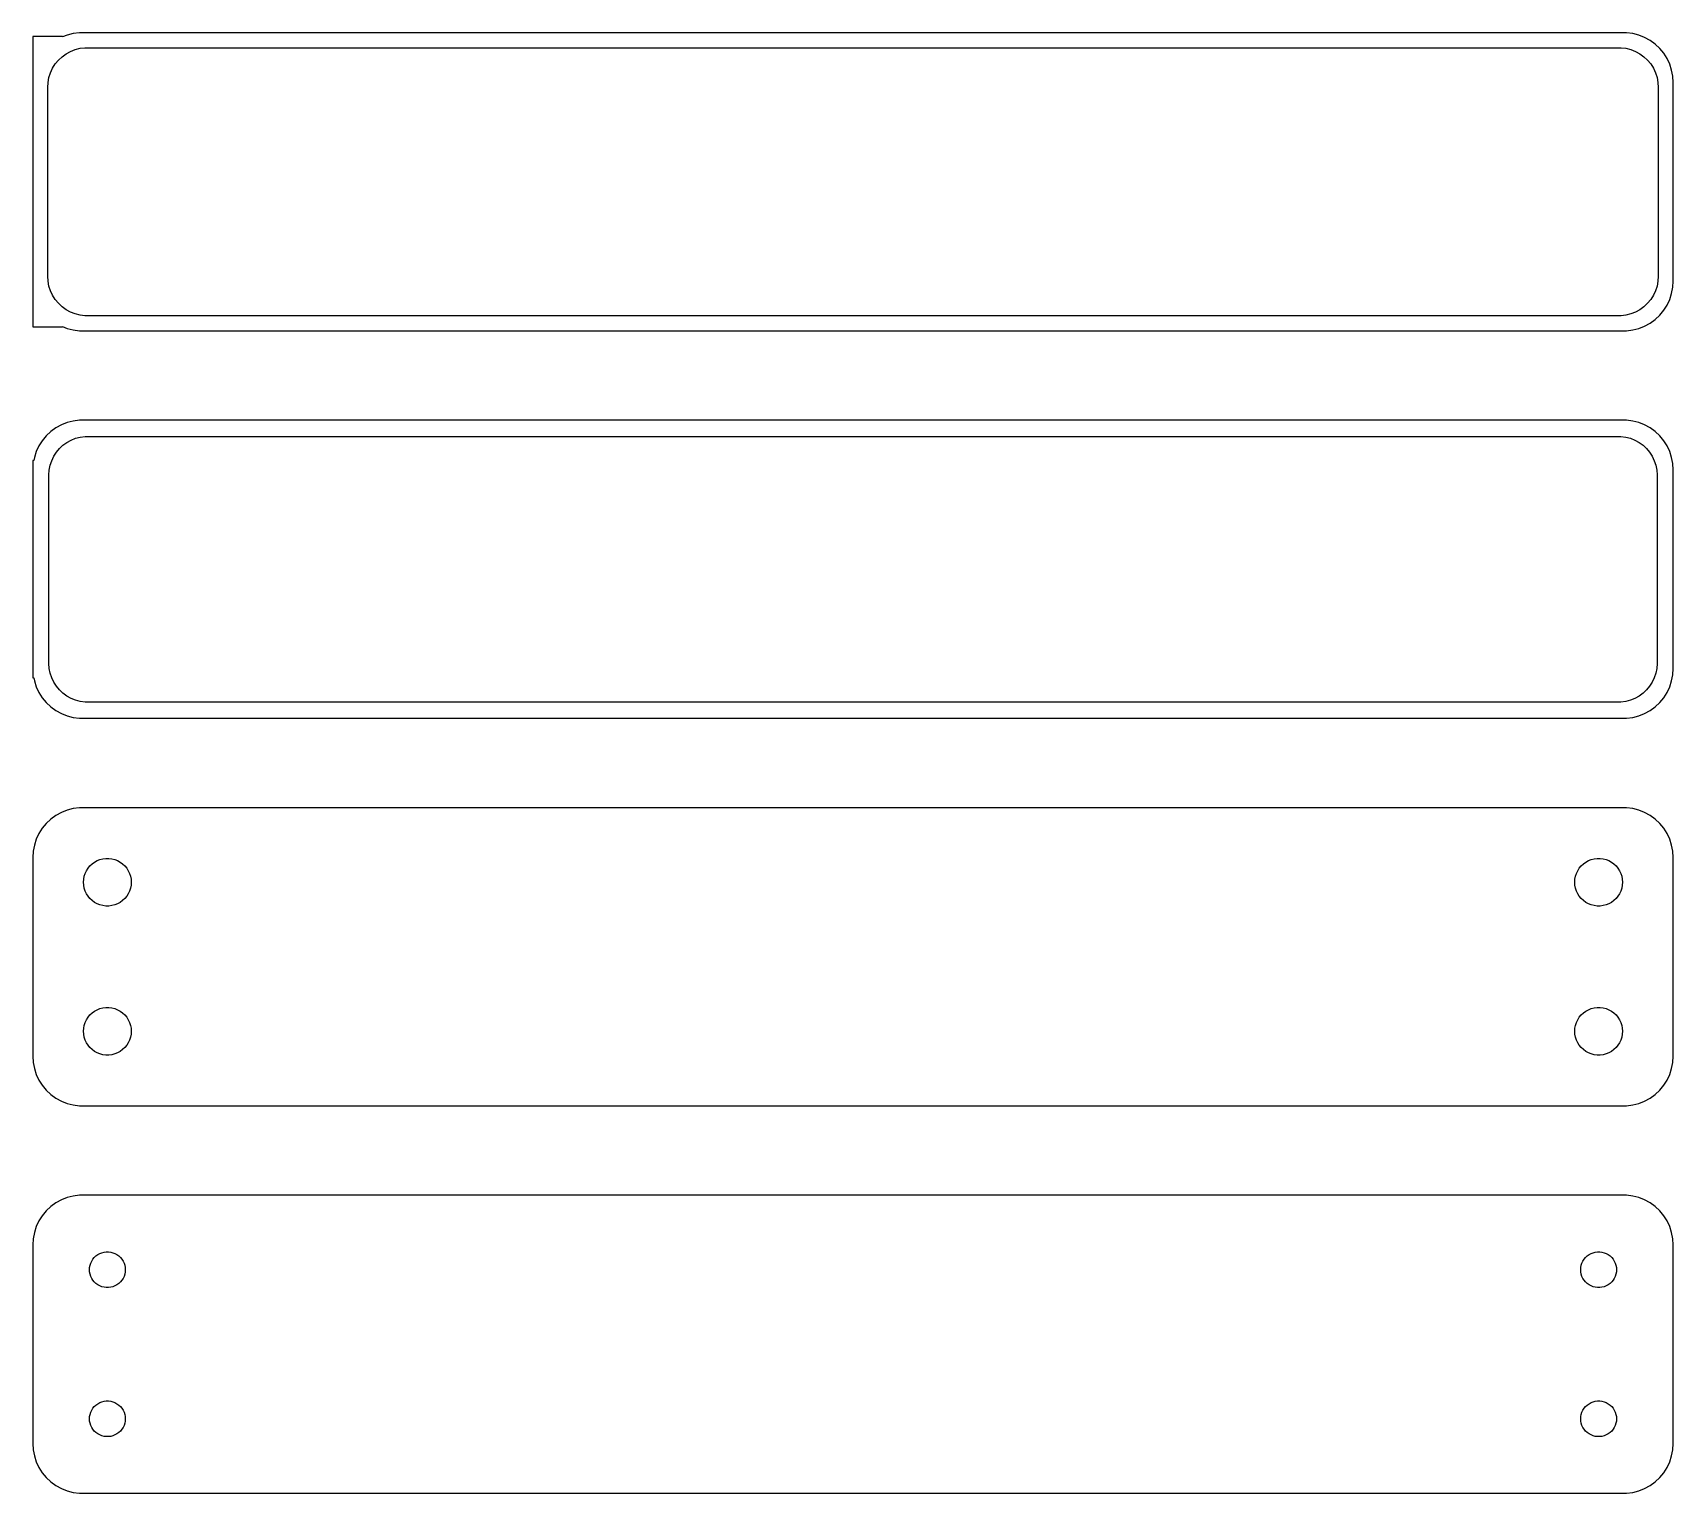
# Model space of a CAD drawing. Header units: metres. Extents: x -82 to 82, y 102 to 249.
import ezdxf

# ---------------------------------------------------------------- set-up
doc = ezdxf.new("R2010")
doc.units = ezdxf.units.M

msp = doc.modelspace()

# ---------------------------------------------------------------- linework, layer by layer
for p, q in [((-79.5, 248.615), (-82.5, 248.615)), ((-82.5, 248.615), (-82.5, 219.385)), ((-79.0451, 248.755), (-79.5, 248.575)), ((-79.5, 248.575), (-79.5, 248.615)), ((-78.4369, 248.911), (-79.0451, 248.755)), ((-77.8139, 248.99), (-78.4369, 248.911)), ((77.8139, 248.99), (-77.8139, 248.99)), ((78.4369, 248.911), (77.8139, 248.99)), ((79.0451, 248.755), (78.4369, 248.911)), ((79.6289, 248.524), (79.0451, 248.755)), ((80.1791, 248.222), (79.6289, 248.524)), ((80.6871, 247.853), (80.1791, 248.222)), ((81.1448, 247.423), (80.6871, 247.853)), ((-80.5052, 245.427), (-80.2361, 245.851)), ((-80.2361, 245.851), (-79.9159, 246.238)), ((-79.9159, 246.238), (-79.5497, 246.582)), ((-79.5497, 246.582), (-79.1433, 246.877)), ((-79.1433, 246.877), (-78.7031, 247.119)), ((-78.7031, 247.119), (-78.2361, 247.304)), ((-78.2361, 247.304), (-77.7495, 247.429)), ((-77.7495, 247.429), (-77.2512, 247.492)), ((-77.2512, 247.492), (77.2512, 247.492)), ((77.2512, 247.492), (77.7495, 247.429)), ((77.7495, 247.429), (78.2361, 247.304)), ((78.2361, 247.304), (78.7031, 247.119)), ((78.7031, 247.119), (79.1433, 246.877)), ((79.1433, 246.877), (79.5497, 246.582)), ((79.5497, 246.582), (79.9159, 246.238)), ((79.9159, 246.238), (80.2361, 245.851)), ((80.2361, 245.851), (80.5052, 245.427)), ((81.5451, 246.939), (81.1448, 247.423)), ((81.8815, 246.409), (81.5451, 246.939)), ((82.1489, 245.841), (81.8815, 246.409)), ((-80.9685, 244.001), (-80.8743, 244.495)), ((-80.8743, 244.495), (-80.7191, 244.972)), ((-80.7191, 244.972), (-80.5052, 245.427)), ((80.5052, 245.427), (80.7191, 244.972)), ((80.7191, 244.972), (80.8743, 244.495)), ((80.8743, 244.495), (80.9685, 244.001)), ((82.3429, 245.243), (82.1489, 245.841)), ((82.4606, 244.627), (82.3429, 245.243)), ((82.5, 244), (82.4606, 244.627)), ((-81, 243.5), (-80.9685, 244.001)), ((-81, 224.5), (-81, 243.5)), ((80.9685, 244.001), (81, 243.5)), ((81, 243.5), (81, 224.5)), ((82.5, 224), (82.5, 244)), ((-80.9685, 223.999), (-81, 224.5)), ((81, 224.5), (80.9685, 223.999)), ((-80.8743, 223.505), (-80.9685, 223.999)), ((-80.7191, 223.028), (-80.8743, 223.505)), ((-80.5052, 222.573), (-80.7191, 223.028)), ((80.7191, 223.028), (80.5052, 222.573)), ((80.8743, 223.505), (80.7191, 223.028)), ((80.9685, 223.999), (80.8743, 223.505)), ((82.1489, 222.159), (82.3429, 222.757)), ((82.3429, 222.757), (82.4606, 223.373)), ((82.4606, 223.373), (82.5, 224)), ((-80.2361, 222.149), (-80.5052, 222.573)), ((-79.9159, 221.762), (-80.2361, 222.149)), ((-79.5497, 221.418), (-79.9159, 221.762)), ((-79.1433, 221.123), (-79.5497, 221.418)), ((-78.7031, 220.881), (-79.1433, 221.123)), ((79.1433, 221.123), (78.7031, 220.881)), ((79.5497, 221.418), (79.1433, 221.123)), ((79.9159, 221.762), (79.5497, 221.418)), ((80.2361, 222.149), (79.9159, 221.762)), ((80.5052, 222.573), (80.2361, 222.149)), ((81.5451, 221.061), (81.8815, 221.591)), ((81.8815, 221.591), (82.1489, 222.159)), ((-78.2361, 220.696), (-78.7031, 220.881)), ((-77.7495, 220.571), (-78.2361, 220.696)), ((-77.2512, 220.508), (-77.7495, 220.571)), ((77.2512, 220.508), (-77.2512, 220.508)), ((77.7495, 220.571), (77.2512, 220.508)), ((78.2361, 220.696), (77.7495, 220.571)), ((78.7031, 220.881), (78.2361, 220.696)), ((79.0451, 219.245), (79.6289, 219.476)), ((79.6289, 219.476), (80.1791, 219.778)), ((80.1791, 219.778), (80.6871, 220.147)), ((80.6871, 220.147), (81.1448, 220.577)), ((81.1448, 220.577), (81.5451, 221.061)), ((-82.5, 219.385), (-79.5, 219.385)), ((-79.5, 219.385), (-79.5, 219.425)), ((-79.5, 219.425), (-79.0451, 219.245)), ((-79.0451, 219.245), (-78.4369, 219.089)), ((-78.4369, 219.089), (-77.8139, 219.01)), ((-77.8139, 219.01), (77.8139, 219.01)), ((77.8139, 219.01), (78.4369, 219.089)), ((78.4369, 219.089), (79.0451, 219.245)), ((-79.0451, 209.755), (-79.6289, 209.524)), ((-78.4369, 209.911), (-79.0451, 209.755)), ((-77.8139, 209.99), (-78.4369, 209.911)), ((77.8139, 209.99), (-77.8139, 209.99)), ((78.4369, 209.911), (77.8139, 209.99)), ((79.0451, 209.755), (78.4369, 209.911)), ((79.6289, 209.524), (79.0451, 209.755)), ((-81.5451, 207.939), (-81.8815, 207.409)), ((-81.1448, 208.423), (-81.5451, 207.939)), ((-80.6871, 208.853), (-81.1448, 208.423)), ((-80.1791, 209.222), (-80.6871, 208.853)), ((-79.6289, 209.524), (-80.1791, 209.222)), ((-79.0751, 207.77), (-78.6489, 208.004)), ((-78.6489, 208.004), (-78.1967, 208.183)), ((-78.1967, 208.183), (-77.7256, 208.304)), ((-77.7256, 208.304), (-77.2432, 208.365)), ((-77.2432, 208.365), (77.2432, 208.365)), ((77.2432, 208.365), (77.7256, 208.304)), ((77.7256, 208.304), (78.1967, 208.183)), ((78.1967, 208.183), (78.6489, 208.004)), ((78.6489, 208.004), (79.0751, 207.77)), ((80.1791, 209.222), (79.6289, 209.524)), ((80.6871, 208.853), (80.1791, 209.222)), ((81.1448, 208.423), (80.6871, 208.853)), ((81.5451, 207.939), (81.1448, 208.423)), ((81.8815, 207.409), (81.5451, 207.939)), ((-82.1489, 206.841), (-82.3429, 206.243)), ((-81.8815, 207.409), (-82.1489, 206.841)), ((-80.6007, 205.926), (-80.3936, 206.366)), ((-80.3936, 206.366), (-80.133, 206.776)), ((-80.133, 206.776), (-79.823, 207.151)), ((-79.823, 207.151), (-79.4685, 207.484)), ((-79.4685, 207.484), (-79.0751, 207.77)), ((79.0751, 207.77), (79.4685, 207.484)), ((79.4685, 207.484), (79.823, 207.151)), ((79.823, 207.151), (80.133, 206.776)), ((80.133, 206.776), (80.3936, 206.366)), ((80.3936, 206.366), (80.6007, 205.926)), ((82.1489, 206.841), (81.8815, 207.409)), ((82.3429, 206.243), (82.1489, 206.841)), ((-82.4, 205.944), (-82.5, 205.944)), ((-82.5, 205.944), (-82.5, 184.056)), ((-82.3429, 206.243), (-82.4, 205.944)), ((-80.8726, 204.5), (-80.8421, 204.985)), ((-80.8421, 204.985), (-80.751, 205.463)), ((-80.751, 205.463), (-80.6007, 205.926)), ((80.6007, 205.926), (80.751, 205.463)), ((80.751, 205.463), (80.8421, 204.985)), ((80.8421, 204.985), (80.8726, 204.5)), ((82.4606, 205.627), (82.3429, 206.243)), ((82.5, 205), (82.4606, 205.627)), ((82.5, 185), (82.5, 205)), ((-80.8726, 185.5), (-80.8726, 204.5)), ((80.8726, 204.5), (80.8726, 185.5)), ((-80.8421, 185.015), (-80.8726, 185.5)), ((-80.751, 184.537), (-80.8421, 185.015)), ((80.8421, 185.015), (80.751, 184.537)), ((80.8726, 185.5), (80.8421, 185.015)), ((82.4606, 184.373), (82.5, 185)), ((-82.5, 184.056), (-82.4, 184.056)), ((-82.4, 184.056), (-82.3429, 183.757)), ((-82.3429, 183.757), (-82.1489, 183.159)), ((-82.1489, 183.159), (-81.8815, 182.591)), ((-80.6007, 184.074), (-80.751, 184.537)), ((-80.3936, 183.634), (-80.6007, 184.074)), ((-80.133, 183.224), (-80.3936, 183.634)), ((-79.823, 182.849), (-80.133, 183.224)), ((80.133, 183.224), (79.823, 182.849)), ((80.3936, 183.634), (80.133, 183.224)), ((80.6007, 184.074), (80.3936, 183.634)), ((80.751, 184.537), (80.6007, 184.074)), ((81.8815, 182.591), (82.1489, 183.159)), ((82.1489, 183.159), (82.3429, 183.757)), ((82.3429, 183.757), (82.4606, 184.373)), ((-81.8815, 182.591), (-81.5451, 182.061)), ((-81.5451, 182.061), (-81.1448, 181.577)), ((-81.1448, 181.577), (-80.6871, 181.147)), ((-79.4685, 182.516), (-79.823, 182.849)), ((-79.0751, 182.23), (-79.4685, 182.516)), ((-78.6489, 181.996), (-79.0751, 182.23)), ((-78.1967, 181.817), (-78.6489, 181.996)), ((-77.7256, 181.696), (-78.1967, 181.817)), ((-77.2432, 181.635), (-77.7256, 181.696)), ((77.2432, 181.635), (-77.2432, 181.635)), ((77.7256, 181.696), (77.2432, 181.635)), ((78.1967, 181.817), (77.7256, 181.696)), ((78.6489, 181.996), (78.1967, 181.817)), ((79.0751, 182.23), (78.6489, 181.996)), ((79.4685, 182.516), (79.0751, 182.23)), ((79.823, 182.849), (79.4685, 182.516)), ((80.6871, 181.147), (81.1448, 181.577)), ((81.1448, 181.577), (81.5451, 182.061)), ((81.5451, 182.061), (81.8815, 182.591)), ((-80.6871, 181.147), (-80.1791, 180.778)), ((-80.1791, 180.778), (-79.6289, 180.476)), ((-79.6289, 180.476), (-79.0451, 180.245)), ((-79.0451, 180.245), (-78.4369, 180.089)), ((-78.4369, 180.089), (-77.8139, 180.01)), ((-77.8139, 180.01), (77.8139, 180.01)), ((77.8139, 180.01), (78.4369, 180.089)), ((78.4369, 180.089), (79.0451, 180.245)), ((79.0451, 180.245), (79.6289, 180.476)), ((79.6289, 180.476), (80.1791, 180.778)), ((80.1791, 180.778), (80.6871, 181.147)), ((-80.1791, 170.222), (-80.6871, 169.853)), ((-79.6289, 170.524), (-80.1791, 170.222)), ((-79.0451, 170.755), (-79.6289, 170.524)), ((-78.4369, 170.911), (-79.0451, 170.755)), ((-77.8139, 170.99), (-78.4369, 170.911)), ((77.8139, 170.99), (-77.8139, 170.99)), ((78.4369, 170.911), (77.8139, 170.99)), ((79.0451, 170.755), (78.4369, 170.911)), ((79.6289, 170.524), (79.0451, 170.755)), ((80.1791, 170.222), (79.6289, 170.524)), ((80.6871, 169.853), (80.1791, 170.222)), ((-81.8815, 168.409), (-82.1489, 167.841)), ((-81.5451, 168.939), (-81.8815, 168.409)), ((-81.1448, 169.423), (-81.5451, 168.939)), ((-80.6871, 169.853), (-81.1448, 169.423)), ((81.1448, 169.423), (80.6871, 169.853)), ((81.5451, 168.939), (81.1448, 169.423)), ((81.8815, 168.409), (81.5451, 168.939)), ((82.1489, 167.841), (81.8815, 168.409)), ((-82.3429, 167.243), (-82.4606, 166.627)), ((-82.1489, 167.841), (-82.3429, 167.243)), ((82.3429, 167.243), (82.1489, 167.841)), ((82.4606, 166.627), (82.3429, 167.243)), ((-82.4606, 166.627), (-82.5, 166)), ((-82.5, 166), (-82.5, 146)), ((-76.9416, 164.911), (-76.7495, 165.143)), ((-76.7495, 165.143), (-76.5298, 165.349)), ((-76.5298, 165.349), (-76.286, 165.526)), ((-76.286, 165.526), (-76.0219, 165.672)), ((-76.0219, 165.672), (-75.7416, 165.783)), ((-75.7416, 165.783), (-75.4497, 165.857)), ((-75.4497, 165.857), (-75.1507, 165.895)), ((-75.1507, 165.895), (-74.8493, 165.895)), ((-74.8493, 165.895), (-74.5503, 165.857)), ((-74.5503, 165.857), (-74.2584, 165.783)), ((-74.2584, 165.783), (-73.9781, 165.672)), ((-73.9781, 165.672), (-73.714, 165.526)), ((-73.714, 165.526), (-73.4702, 165.349)), ((-73.4702, 165.349), (-73.2505, 165.143)), ((-73.2505, 165.143), (-73.0583, 164.911)), ((73.0583, 164.911), (73.2505, 165.143)), ((73.2505, 165.143), (73.4702, 165.349)), ((73.4702, 165.349), (73.714, 165.526)), ((73.714, 165.526), (73.9781, 165.672)), ((73.9781, 165.672), (74.2584, 165.783)), ((74.2584, 165.783), (74.5503, 165.857)), ((74.5503, 165.857), (74.8493, 165.895)), ((74.8493, 165.895), (75.1507, 165.895)), ((75.1507, 165.895), (75.4497, 165.857)), ((75.4497, 165.857), (75.7416, 165.783)), ((75.7416, 165.783), (76.0219, 165.672)), ((76.0219, 165.672), (76.286, 165.526)), ((76.286, 165.526), (76.5298, 165.349)), ((76.5298, 165.349), (76.7495, 165.143)), ((76.7495, 165.143), (76.9416, 164.911)), ((82.5, 166), (82.4606, 166.627)), ((82.5, 146), (82.5, 166)), ((-77.4, 163.5), (-77.3811, 163.801)), ((-77.3811, 163.199), (-77.4, 163.5)), ((-77.3811, 163.801), (-77.3246, 164.097)), ((-77.3246, 164.097), (-77.2315, 164.383)), ((-77.2315, 164.383), (-77.1031, 164.656)), ((-77.1031, 164.656), (-76.9416, 164.911)), ((-73.0583, 164.911), (-72.8969, 164.656)), ((-72.8969, 164.656), (-72.7685, 164.383)), ((-72.7685, 164.383), (-72.6754, 164.097)), ((-72.6754, 164.097), (-72.6189, 163.801)), ((-72.6189, 163.801), (-72.6, 163.5)), ((-72.6, 163.5), (-72.6189, 163.199)), ((72.6, 163.5), (72.6189, 163.801)), ((72.6189, 163.199), (72.6, 163.5)), ((72.6189, 163.801), (72.6754, 164.097)), ((72.6754, 164.097), (72.7685, 164.383)), ((72.7685, 164.383), (72.8969, 164.656)), ((72.8969, 164.656), (73.0583, 164.911)), ((76.9416, 164.911), (77.1031, 164.656)), ((77.1031, 164.656), (77.2315, 164.383)), ((77.2315, 164.383), (77.3246, 164.097)), ((77.3246, 164.097), (77.3811, 163.801)), ((77.3811, 163.801), (77.4, 163.5)), ((77.4, 163.5), (77.3811, 163.199)), ((-77.3246, 162.903), (-77.3811, 163.199)), ((-77.2315, 162.617), (-77.3246, 162.903)), ((-77.1031, 162.344), (-77.2315, 162.617)), ((-76.9416, 162.089), (-77.1031, 162.344)), ((-76.7495, 161.857), (-76.9416, 162.089)), ((-76.5298, 161.651), (-76.7495, 161.857)), ((-73.2505, 161.857), (-73.4702, 161.651)), ((-73.0583, 162.089), (-73.2505, 161.857)), ((-72.8969, 162.344), (-73.0583, 162.089)), ((-72.7685, 162.617), (-72.8969, 162.344)), ((-72.6754, 162.903), (-72.7685, 162.617)), ((-72.6189, 163.199), (-72.6754, 162.903)), ((72.6754, 162.903), (72.6189, 163.199)), ((72.7685, 162.617), (72.6754, 162.903)), ((72.8969, 162.344), (72.7685, 162.617)), ((73.0583, 162.089), (72.8969, 162.344)), ((73.2505, 161.857), (73.0583, 162.089)), ((73.4702, 161.651), (73.2505, 161.857)), ((76.7495, 161.857), (76.5298, 161.651)), ((76.9416, 162.089), (76.7495, 161.857)), ((77.1031, 162.344), (76.9416, 162.089)), ((77.2315, 162.617), (77.1031, 162.344)), ((77.3246, 162.903), (77.2315, 162.617)), ((77.3811, 163.199), (77.3246, 162.903)), ((-76.286, 161.474), (-76.5298, 161.651)), ((-76.0219, 161.328), (-76.286, 161.474)), ((-75.7416, 161.217), (-76.0219, 161.328)), ((-75.4497, 161.143), (-75.7416, 161.217)), ((-75.1507, 161.105), (-75.4497, 161.143)), ((-74.8493, 161.105), (-75.1507, 161.105)), ((-74.5503, 161.143), (-74.8493, 161.105)), ((-74.2584, 161.217), (-74.5503, 161.143)), ((-73.9781, 161.328), (-74.2584, 161.217)), ((-73.714, 161.474), (-73.9781, 161.328)), ((-73.4702, 161.651), (-73.714, 161.474)), ((73.714, 161.474), (73.4702, 161.651)), ((73.9781, 161.328), (73.714, 161.474)), ((74.2584, 161.217), (73.9781, 161.328)), ((74.5503, 161.143), (74.2584, 161.217)), ((74.8493, 161.105), (74.5503, 161.143)), ((75.1507, 161.105), (74.8493, 161.105)), ((75.4497, 161.143), (75.1507, 161.105)), ((75.7416, 161.217), (75.4497, 161.143)), ((76.0219, 161.328), (75.7416, 161.217)), ((76.286, 161.474), (76.0219, 161.328)), ((76.5298, 161.651), (76.286, 161.474)), ((-76.7495, 150.143), (-76.5298, 150.349)), ((-76.5298, 150.349), (-76.286, 150.526)), ((-76.286, 150.526), (-76.0219, 150.672)), ((-76.0219, 150.672), (-75.7416, 150.783)), ((-75.7416, 150.783), (-75.4497, 150.857)), ((-75.4497, 150.857), (-75.1507, 150.895)), ((-75.1507, 150.895), (-74.8493, 150.895)), ((-74.8493, 150.895), (-74.5503, 150.857)), ((-74.5503, 150.857), (-74.2584, 150.783)), ((-74.2584, 150.783), (-73.9781, 150.672)), ((-73.9781, 150.672), (-73.714, 150.526)), ((-73.714, 150.526), (-73.4702, 150.349)), ((-73.4702, 150.349), (-73.2505, 150.143)), ((73.2505, 150.143), (73.4702, 150.349)), ((73.4702, 150.349), (73.714, 150.526)), ((73.714, 150.526), (73.9781, 150.672)), ((73.9781, 150.672), (74.2584, 150.783)), ((74.2584, 150.783), (74.5503, 150.857)), ((74.5503, 150.857), (74.8493, 150.895)), ((74.8493, 150.895), (75.1507, 150.895)), ((75.1507, 150.895), (75.4497, 150.857)), ((75.4497, 150.857), (75.7416, 150.783)), ((75.7416, 150.783), (76.0219, 150.672)), ((76.0219, 150.672), (76.286, 150.526)), ((76.286, 150.526), (76.5298, 150.349)), ((76.5298, 150.349), (76.7495, 150.143)), ((-77.4, 148.5), (-77.3811, 148.801)), ((-77.3811, 148.199), (-77.4, 148.5)), ((-77.3811, 148.801), (-77.3246, 149.097)), ((-77.3246, 149.097), (-77.2315, 149.383)), ((-77.2315, 149.383), (-77.1031, 149.656)), ((-77.1031, 149.656), (-76.9416, 149.911)), ((-76.9416, 149.911), (-76.7495, 150.143)), ((-73.2505, 150.143), (-73.0583, 149.911)), ((-73.0583, 149.911), (-72.8969, 149.656)), ((-72.8969, 149.656), (-72.7685, 149.383)), ((-72.7685, 149.383), (-72.6754, 149.097)), ((-72.6754, 149.097), (-72.6189, 148.801)), ((-72.6189, 148.801), (-72.6, 148.5)), ((-72.6, 148.5), (-72.6189, 148.199)), ((72.6, 148.5), (72.6189, 148.801)), ((72.6189, 148.199), (72.6, 148.5)), ((72.6189, 148.801), (72.6754, 149.097)), ((72.6754, 149.097), (72.7685, 149.383)), ((72.7685, 149.383), (72.8969, 149.656)), ((72.8969, 149.656), (73.0583, 149.911)), ((73.0583, 149.911), (73.2505, 150.143)), ((76.7495, 150.143), (76.9416, 149.911)), ((76.9416, 149.911), (77.1031, 149.656)), ((77.1031, 149.656), (77.2315, 149.383)), ((77.2315, 149.383), (77.3246, 149.097)), ((77.3246, 149.097), (77.3811, 148.801)), ((77.3811, 148.801), (77.4, 148.5)), ((77.4, 148.5), (77.3811, 148.199)), ((-77.3246, 147.903), (-77.3811, 148.199)), ((-77.2315, 147.617), (-77.3246, 147.903)), ((-77.1031, 147.344), (-77.2315, 147.617)), ((-76.9416, 147.089), (-77.1031, 147.344)), ((-76.7495, 146.857), (-76.9416, 147.089)), ((-76.5298, 146.651), (-76.7495, 146.857)), ((-73.2505, 146.857), (-73.4702, 146.651)), ((-73.0583, 147.089), (-73.2505, 146.857)), ((-72.8969, 147.344), (-73.0583, 147.089)), ((-72.7685, 147.617), (-72.8969, 147.344)), ((-72.6754, 147.903), (-72.7685, 147.617)), ((-72.6189, 148.199), (-72.6754, 147.903)), ((72.6754, 147.903), (72.6189, 148.199)), ((72.7685, 147.617), (72.6754, 147.903)), ((72.8969, 147.344), (72.7685, 147.617)), ((73.0583, 147.089), (72.8969, 147.344)), ((73.2505, 146.857), (73.0583, 147.089)), ((73.4702, 146.651), (73.2505, 146.857)), ((76.7495, 146.857), (76.5298, 146.651)), ((76.9416, 147.089), (76.7495, 146.857)), ((77.1031, 147.344), (76.9416, 147.089)), ((77.2315, 147.617), (77.1031, 147.344)), ((77.3246, 147.903), (77.2315, 147.617)), ((77.3811, 148.199), (77.3246, 147.903)), ((-82.5, 146), (-82.4606, 145.373)), ((-82.4606, 145.373), (-82.3429, 144.757)), ((-76.286, 146.474), (-76.5298, 146.651)), ((-76.0219, 146.328), (-76.286, 146.474)), ((-75.7416, 146.217), (-76.0219, 146.328)), ((-75.4497, 146.143), (-75.7416, 146.217)), ((-75.1507, 146.105), (-75.4497, 146.143)), ((-74.8493, 146.105), (-75.1507, 146.105)), ((-74.5503, 146.143), (-74.8493, 146.105)), ((-74.2584, 146.217), (-74.5503, 146.143)), ((-73.9781, 146.328), (-74.2584, 146.217)), ((-73.714, 146.474), (-73.9781, 146.328)), ((-73.4702, 146.651), (-73.714, 146.474)), ((73.714, 146.474), (73.4702, 146.651)), ((73.9781, 146.328), (73.714, 146.474)), ((74.2584, 146.217), (73.9781, 146.328)), ((74.5503, 146.143), (74.2584, 146.217)), ((74.8493, 146.105), (74.5503, 146.143)), ((75.1507, 146.105), (74.8493, 146.105)), ((75.4497, 146.143), (75.1507, 146.105)), ((75.7416, 146.217), (75.4497, 146.143)), ((76.0219, 146.328), (75.7416, 146.217)), ((76.286, 146.474), (76.0219, 146.328)), ((76.5298, 146.651), (76.286, 146.474)), ((82.3429, 144.757), (82.4606, 145.373)), ((82.4606, 145.373), (82.5, 146)), ((-82.3429, 144.757), (-82.1489, 144.159)), ((-82.1489, 144.159), (-81.8815, 143.591)), ((-81.8815, 143.591), (-81.5451, 143.061)), ((81.5451, 143.061), (81.8815, 143.591)), ((81.8815, 143.591), (82.1489, 144.159)), ((82.1489, 144.159), (82.3429, 144.757)), ((-81.5451, 143.061), (-81.1448, 142.577)), ((-81.1448, 142.577), (-80.6871, 142.147)), ((-80.6871, 142.147), (-80.1791, 141.778)), ((80.1791, 141.778), (80.6871, 142.147)), ((80.6871, 142.147), (81.1448, 142.577)), ((81.1448, 142.577), (81.5451, 143.061)), ((-80.1791, 141.778), (-79.6289, 141.476)), ((-79.6289, 141.476), (-79.0451, 141.245)), ((-79.0451, 141.245), (-78.4369, 141.089)), ((-78.4369, 141.089), (-77.8139, 141.01)), ((-77.8139, 141.01), (77.8139, 141.01)), ((77.8139, 141.01), (78.4369, 141.089)), ((78.4369, 141.089), (79.0451, 141.245)), ((79.0451, 141.245), (79.6289, 141.476)), ((79.6289, 141.476), (80.1791, 141.778)), ((-81.1448, 130.423), (-81.5451, 129.939)), ((-80.6871, 130.853), (-81.1448, 130.423)), ((-80.1791, 131.222), (-80.6871, 130.853)), ((-79.6289, 131.524), (-80.1791, 131.222)), ((-79.0451, 131.755), (-79.6289, 131.524)), ((-78.4369, 131.911), (-79.0451, 131.755)), ((-77.8139, 131.99), (-78.4369, 131.911)), ((77.8139, 131.99), (-77.8139, 131.99)), ((78.4369, 131.911), (77.8139, 131.99)), ((79.0451, 131.755), (78.4369, 131.911)), ((79.6289, 131.524), (79.0451, 131.755)), ((80.1791, 131.222), (79.6289, 131.524)), ((80.6871, 130.853), (80.1791, 131.222)), ((81.1448, 130.423), (80.6871, 130.853)), ((81.5451, 129.939), (81.1448, 130.423)), ((-82.1489, 128.841), (-82.3429, 128.243)), ((-81.8815, 129.409), (-82.1489, 128.841)), ((-81.5451, 129.939), (-81.8815, 129.409)), ((81.8815, 129.409), (81.5451, 129.939)), ((82.1489, 128.841), (81.8815, 129.409)), ((82.3429, 128.243), (82.1489, 128.841)), ((-82.4606, 127.627), (-82.5, 127)), ((-82.3429, 128.243), (-82.4606, 127.627)), ((82.4606, 127.627), (82.3429, 128.243)), ((82.5, 127), (82.4606, 127.627)), ((-82.5, 127), (-82.5, 107)), ((-76.5773, 125.367), (-76.4562, 125.558)), ((-76.4562, 125.558), (-76.3121, 125.732)), ((-76.3121, 125.732), (-76.1474, 125.887)), ((-76.1474, 125.887), (-75.9645, 126.02)), ((-75.9645, 126.02), (-75.7664, 126.129)), ((-75.7664, 126.129), (-75.5562, 126.212)), ((-75.5562, 126.212), (-75.3373, 126.268)), ((-75.3373, 126.268), (-75.113, 126.296)), ((-75.113, 126.296), (-74.887, 126.296)), ((-74.887, 126.296), (-74.6627, 126.268)), ((-74.6627, 126.268), (-74.4438, 126.212)), ((-74.4438, 126.212), (-74.2336, 126.129)), ((-74.2336, 126.129), (-74.0355, 126.02)), ((-74.0355, 126.02), (-73.8526, 125.887)), ((-73.8526, 125.887), (-73.6879, 125.732)), ((-73.6879, 125.732), (-73.5438, 125.558)), ((-73.5438, 125.558), (-73.4226, 125.367)), ((73.4226, 125.367), (73.5438, 125.558)), ((73.5438, 125.558), (73.6879, 125.732)), ((73.6879, 125.732), (73.8526, 125.887)), ((73.8526, 125.887), (74.0355, 126.02)), ((74.0355, 126.02), (74.2336, 126.129)), ((74.2336, 126.129), (74.4438, 126.212)), ((74.4438, 126.212), (74.6627, 126.268)), ((74.6627, 126.268), (74.887, 126.296)), ((74.887, 126.296), (75.113, 126.296)), ((75.113, 126.296), (75.3373, 126.268)), ((75.3373, 126.268), (75.5562, 126.212)), ((75.5562, 126.212), (75.7664, 126.129)), ((75.7664, 126.129), (75.9645, 126.02)), ((75.9645, 126.02), (76.1474, 125.887)), ((76.1474, 125.887), (76.3121, 125.732)), ((76.3121, 125.732), (76.4562, 125.558)), ((76.4562, 125.558), (76.5773, 125.367)), ((82.5, 107), (82.5, 127)), ((-76.8, 124.5), (-76.7858, 124.726)), ((-76.7858, 124.274), (-76.8, 124.5)), ((-76.7858, 124.726), (-76.7434, 124.948)), ((-76.7434, 124.052), (-76.7858, 124.274)), ((-76.7434, 124.948), (-76.6736, 125.163)), ((-76.6736, 123.837), (-76.7434, 124.052)), ((-76.6736, 125.163), (-76.5773, 125.367)), ((-76.5773, 123.633), (-76.6736, 123.837)), ((-73.4226, 125.367), (-73.3264, 125.163)), ((-73.3264, 123.837), (-73.4226, 123.633)), ((-73.3264, 125.163), (-73.2565, 124.948)), ((-73.2565, 124.052), (-73.3264, 123.837)), ((-73.2565, 124.948), (-73.2142, 124.726)), ((-73.2142, 124.274), (-73.2565, 124.052)), ((-73.2142, 124.726), (-73.2, 124.5)), ((-73.2, 124.5), (-73.2142, 124.274)), ((73.2, 124.5), (73.2142, 124.726)), ((73.2142, 124.274), (73.2, 124.5)), ((73.2142, 124.726), (73.2565, 124.948)), ((73.2565, 124.052), (73.2142, 124.274)), ((73.2565, 124.948), (73.3264, 125.163)), ((73.3264, 123.837), (73.2565, 124.052)), ((73.3264, 125.163), (73.4226, 125.367)), ((73.4226, 123.633), (73.3264, 123.837)), ((76.5773, 125.367), (76.6736, 125.163)), ((76.6736, 123.837), (76.5773, 123.633)), ((76.6736, 125.163), (76.7434, 124.948)), ((76.7434, 124.052), (76.6736, 123.837)), ((76.7434, 124.948), (76.7858, 124.726)), ((76.7858, 124.274), (76.7434, 124.052)), ((76.7858, 124.726), (76.8, 124.5)), ((76.8, 124.5), (76.7858, 124.274)), ((-76.4562, 123.442), (-76.5773, 123.633)), ((-76.3121, 123.268), (-76.4562, 123.442)), ((-76.1474, 123.113), (-76.3121, 123.268)), ((-75.9645, 122.98), (-76.1474, 123.113)), ((-75.7664, 122.871), (-75.9645, 122.98)), ((-75.5562, 122.788), (-75.7664, 122.871)), ((-75.3373, 122.732), (-75.5562, 122.788)), ((-75.113, 122.704), (-75.3373, 122.732)), ((-74.887, 122.704), (-75.113, 122.704)), ((-74.6627, 122.732), (-74.887, 122.704)), ((-74.4438, 122.788), (-74.6627, 122.732)), ((-74.2336, 122.871), (-74.4438, 122.788)), ((-74.0355, 122.98), (-74.2336, 122.871)), ((-73.8526, 123.113), (-74.0355, 122.98)), ((-73.6879, 123.268), (-73.8526, 123.113)), ((-73.5438, 123.442), (-73.6879, 123.268)), ((-73.4226, 123.633), (-73.5438, 123.442)), ((73.5438, 123.442), (73.4226, 123.633)), ((73.6879, 123.268), (73.5438, 123.442)), ((73.8526, 123.113), (73.6879, 123.268)), ((74.0355, 122.98), (73.8526, 123.113)), ((74.2336, 122.871), (74.0355, 122.98)), ((74.4438, 122.788), (74.2336, 122.871)), ((74.6627, 122.732), (74.4438, 122.788)), ((74.887, 122.704), (74.6627, 122.732)), ((75.113, 122.704), (74.887, 122.704)), ((75.3373, 122.732), (75.113, 122.704)), ((75.5562, 122.788), (75.3373, 122.732)), ((75.7664, 122.871), (75.5562, 122.788)), ((75.9645, 122.98), (75.7664, 122.871)), ((76.1474, 123.113), (75.9645, 122.98)), ((76.3121, 123.268), (76.1474, 123.113)), ((76.4562, 123.442), (76.3121, 123.268)), ((76.5773, 123.633), (76.4562, 123.442)), ((-76.5773, 110.367), (-76.4562, 110.558)), ((-76.4562, 110.558), (-76.3121, 110.732)), ((-76.3121, 110.732), (-76.1474, 110.887)), ((-76.1474, 110.887), (-75.9645, 111.02)), ((-75.9645, 111.02), (-75.7664, 111.129)), ((-75.7664, 111.129), (-75.5562, 111.212)), ((-75.5562, 111.212), (-75.3373, 111.268)), ((-75.3373, 111.268), (-75.113, 111.296)), ((-75.113, 111.296), (-74.887, 111.296)), ((-74.887, 111.296), (-74.6627, 111.268)), ((-74.6627, 111.268), (-74.4438, 111.212)), ((-74.4438, 111.212), (-74.2336, 111.129)), ((-74.2336, 111.129), (-74.0355, 111.02)), ((-74.0355, 111.02), (-73.8526, 110.887)), ((-73.8526, 110.887), (-73.6879, 110.732)), ((-73.6879, 110.732), (-73.5438, 110.558)), ((-73.5438, 110.558), (-73.4226, 110.367)), ((73.4226, 110.367), (73.5438, 110.558)), ((73.5438, 110.558), (73.6879, 110.732)), ((73.6879, 110.732), (73.8526, 110.887)), ((73.8526, 110.887), (74.0355, 111.02)), ((74.0355, 111.02), (74.2336, 111.129)), ((74.2336, 111.129), (74.4438, 111.212)), ((74.4438, 111.212), (74.6627, 111.268)), ((74.6627, 111.268), (74.887, 111.296)), ((74.887, 111.296), (75.113, 111.296)), ((75.113, 111.296), (75.3373, 111.268)), ((75.3373, 111.268), (75.5562, 111.212)), ((75.5562, 111.212), (75.7664, 111.129)), ((75.7664, 111.129), (75.9645, 111.02)), ((75.9645, 111.02), (76.1474, 110.887)), ((76.1474, 110.887), (76.3121, 110.732)), ((76.3121, 110.732), (76.4562, 110.558)), ((76.4562, 110.558), (76.5773, 110.367)), ((-76.8, 109.5), (-76.7858, 109.726)), ((-76.7858, 109.274), (-76.8, 109.5)), ((-76.7858, 109.726), (-76.7434, 109.948)), ((-76.7434, 109.052), (-76.7858, 109.274)), ((-76.7434, 109.948), (-76.6736, 110.163)), ((-76.6736, 108.837), (-76.7434, 109.052)), ((-76.6736, 110.163), (-76.5773, 110.367)), ((-73.4226, 110.367), (-73.3264, 110.163)), ((-73.3264, 110.163), (-73.2565, 109.948)), ((-73.2565, 109.052), (-73.3264, 108.837)), ((-73.2565, 109.948), (-73.2142, 109.726)), ((-73.2142, 109.274), (-73.2565, 109.052)), ((-73.2142, 109.726), (-73.2, 109.5)), ((-73.2, 109.5), (-73.2142, 109.274)), ((73.2, 109.5), (73.2142, 109.726)), ((73.2142, 109.274), (73.2, 109.5)), ((73.2142, 109.726), (73.2565, 109.948)), ((73.2565, 109.052), (73.2142, 109.274)), ((73.2565, 109.948), (73.3264, 110.163)), ((73.3264, 108.837), (73.2565, 109.052)), ((73.3264, 110.163), (73.4226, 110.367)), ((76.5773, 110.367), (76.6736, 110.163)), ((76.6736, 110.163), (76.7434, 109.948)), ((76.7434, 109.052), (76.6736, 108.837)), ((76.7434, 109.948), (76.7858, 109.726)), ((76.7858, 109.274), (76.7434, 109.052)), ((76.7858, 109.726), (76.8, 109.5)), ((76.8, 109.5), (76.7858, 109.274)), ((-76.5773, 108.633), (-76.6736, 108.837)), ((-76.4562, 108.442), (-76.5773, 108.633)), ((-76.3121, 108.268), (-76.4562, 108.442)), ((-76.1474, 108.113), (-76.3121, 108.268)), ((-75.9645, 107.98), (-76.1474, 108.113)), ((-75.7664, 107.871), (-75.9645, 107.98)), ((-75.5562, 107.788), (-75.7664, 107.871)), ((-75.3373, 107.732), (-75.5562, 107.788)), ((-75.113, 107.704), (-75.3373, 107.732)), ((-74.887, 107.704), (-75.113, 107.704)), ((-74.6627, 107.732), (-74.887, 107.704)), ((-74.4438, 107.788), (-74.6627, 107.732)), ((-74.2336, 107.871), (-74.4438, 107.788)), ((-74.0355, 107.98), (-74.2336, 107.871)), ((-73.8526, 108.113), (-74.0355, 107.98)), ((-73.6879, 108.268), (-73.8526, 108.113)), ((-73.5438, 108.442), (-73.6879, 108.268)), ((-73.4226, 108.633), (-73.5438, 108.442)), ((-73.3264, 108.837), (-73.4226, 108.633)), ((73.4226, 108.633), (73.3264, 108.837)), ((73.5438, 108.442), (73.4226, 108.633)), ((73.6879, 108.268), (73.5438, 108.442)), ((73.8526, 108.113), (73.6879, 108.268)), ((74.0355, 107.98), (73.8526, 108.113)), ((74.2336, 107.871), (74.0355, 107.98)), ((74.4438, 107.788), (74.2336, 107.871)), ((74.6627, 107.732), (74.4438, 107.788)), ((74.887, 107.704), (74.6627, 107.732)), ((75.113, 107.704), (74.887, 107.704)), ((75.3373, 107.732), (75.113, 107.704)), ((75.5562, 107.788), (75.3373, 107.732)), ((75.7664, 107.871), (75.5562, 107.788)), ((75.9645, 107.98), (75.7664, 107.871)), ((76.1474, 108.113), (75.9645, 107.98)), ((76.3121, 108.268), (76.1474, 108.113)), ((76.4562, 108.442), (76.3121, 108.268)), ((76.5773, 108.633), (76.4562, 108.442)), ((76.6736, 108.837), (76.5773, 108.633)), ((-82.5, 107), (-82.4606, 106.373)), ((-82.4606, 106.373), (-82.3429, 105.757)), ((-82.3429, 105.757), (-82.1489, 105.159)), ((82.1489, 105.159), (82.3429, 105.757)), ((82.3429, 105.757), (82.4606, 106.373)), ((82.4606, 106.373), (82.5, 107)), ((-82.1489, 105.159), (-81.8815, 104.591)), ((-81.8815, 104.591), (-81.5451, 104.061)), ((-81.5451, 104.061), (-81.1448, 103.577)), ((81.1448, 103.577), (81.5451, 104.061)), ((81.5451, 104.061), (81.8815, 104.591)), ((81.8815, 104.591), (82.1489, 105.159)), ((-81.1448, 103.577), (-80.6871, 103.147)), ((-80.6871, 103.147), (-80.1791, 102.778)), ((-80.1791, 102.778), (-79.6289, 102.476)), ((-79.6289, 102.476), (-79.0451, 102.245)), ((79.0451, 102.245), (79.6289, 102.476)), ((79.6289, 102.476), (80.1791, 102.778)), ((80.1791, 102.778), (80.6871, 103.147)), ((80.6871, 103.147), (81.1448, 103.577)), ((-79.0451, 102.245), (-78.4369, 102.089)), ((-78.4369, 102.089), (-77.8139, 102.01)), ((-77.8139, 102.01), (77.8139, 102.01)), ((77.8139, 102.01), (78.4369, 102.089)), ((78.4369, 102.089), (79.0451, 102.245))]:
    msp.add_line(p, q)

doc.saveas('drawing.dxf')
